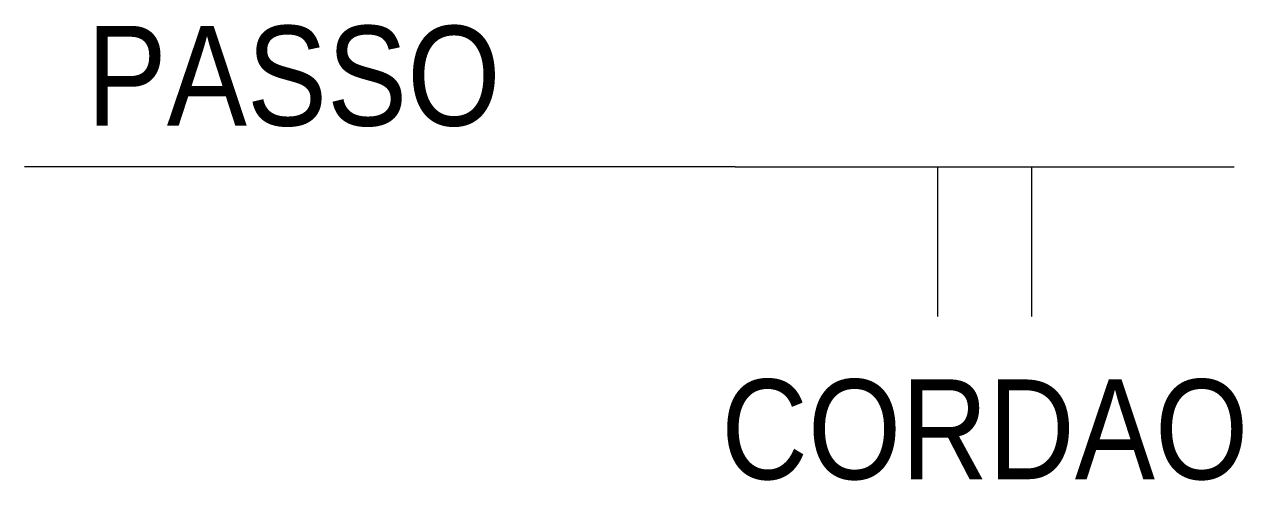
# Model space of a CAD drawing. Extents: x -24.2 to 0.2, y -6.3 to 2.9.
import ezdxf
from ezdxf.enums import TextEntityAlignment as Align

# ---------------------------------------------------------------- set-up
doc = ezdxf.new("R2010")
doc.units = 0
doc.header["$LTSCALE"] = 7
doc.header["$MEASUREMENT"] = 0
doc.layers.get('0').update_dxf_attribs({"linetype": 'CONTINUOUS'})
doc.layers.add('EME-SOLDAS', color=11, linetype='CONTINUOUS')
doc.styles.add('REGUA', font='IC-Romans.shx', dxfattribs={"width": 0.9})

msp = doc.modelspace()

# ---------------------------------------------------------------- linework, layer by layer
at = {"color": 1}
for p, q in [((-10, 0), (-24.242, 0)), ((-10, 0), (0, 0)), ((-5.939, -3), (-5.939, 0)), ((-4.061, 0), (-4.061, -3))]:
    msp.add_line(p, q, dxfattribs=at)

# ---------------------------------------------------------------- texts
at = {"layer": 'EME-SOLDAS', "color": 2, "style": 'REGUA', "width": 0.9}
msp.add_attdef('PASSO', text='PASSO', height=2, dxfattribs=at).set_placement((-14.699, 0.222), align=Align.BOTTOM_RIGHT)
msp.add_attdef('CORDAO', text='', height=2, dxfattribs=at).set_placement((-5, -6.863), align=Align.BOTTOM_CENTER)

doc.saveas('drawing.dxf')
